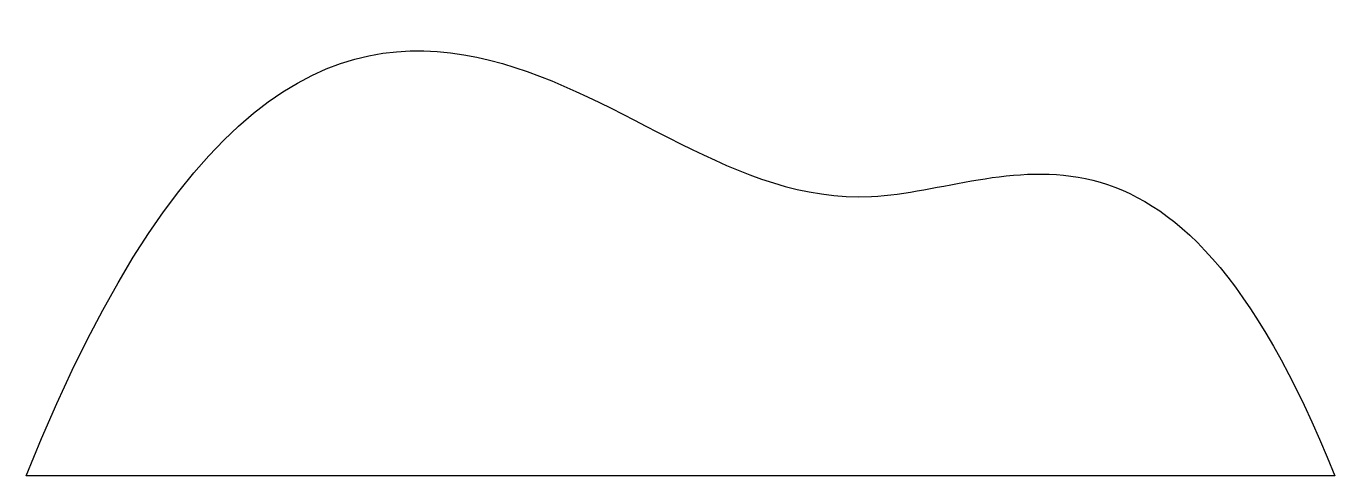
# Model space of a CAD drawing. Header units: millimetres. Extents: x 0 to 80, y 0 to 27.5.
import ezdxf

# ---------------------------------------------------------------- set-up
doc = ezdxf.new("R2010")
doc.units = ezdxf.units.MM

msp = doc.modelspace()

# ---------------------------------------------------------------- linework, layer by layer
msp.add_line((80, 0), (0, 0))
msp.add_open_spline([(0, 0), (10, 25), (30, 30), (50, 10), (70, 25), (80, 0)], degree=3)

doc.saveas('drawing.dxf')
